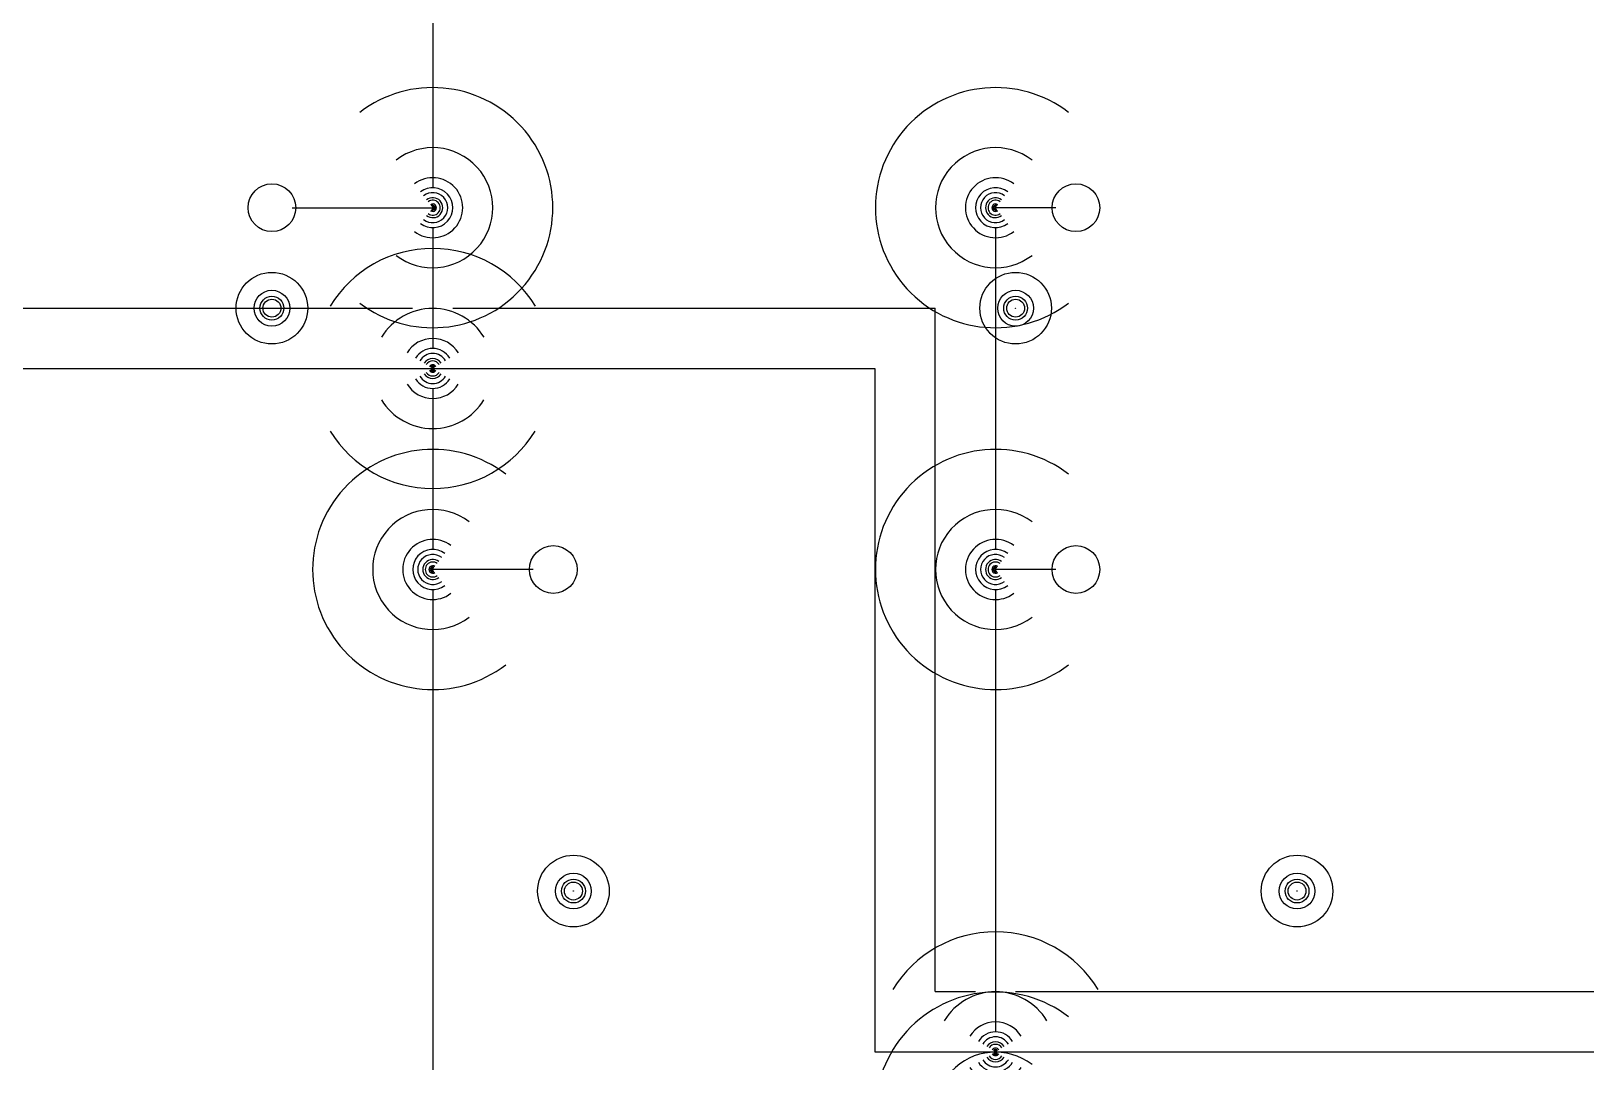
# Model space of a CAD drawing. Extents: x -17670 to 21732, y -105 to 1153.
# Drawn here: x -1451.9 to -1142.5, y 169.7 to 374.9 of the extents above; entities that cross this region are included whole.
import ezdxf

# ---------------------------------------------------------------- set-up
doc = ezdxf.new("R2010")
doc.units = 0
doc.header["$LTSCALE"] = 48
doc.header["$MEASUREMENT"] = 0
for name, color, linetype in [('F-FP-N', 2, 'Continuous'), ('F-SPRK-HEAD-N', 2, 'Continuous'), ('F-SPRK-HEAD-N @ 1 (1)', 2, 'Continuous'), ('F-SPRK-HEAD-N @ 1 (2)', 2, 'Continuous'), ('F-SPRK-HEAD-N @ 128', 2, 'Continuous'), ('F-SPRK-HEAD-N @ 192', 2, 'Continuous'), ('F-SPRK-HEAD-N @ 48', 2, 'Continuous'), ('F-SPRK-HEAD-N @ 64', 2, 'Continuous'), ('F-SPRK-HEAD-N @ 96', 2, 'Continuous'), ('F-SPRN-N', 1, 'Continuous'), ('F-SPRN-N @ 1 (1)', 1, 'Continuous'), ('F-SPRN-N @ 1 (2)', 1, 'Continuous'), ('F-SPRN-N @ 12', 1, 'Continuous'), ('F-SPRN-N @ 128', 1, 'Continuous'), ('F-SPRN-N @ 16', 1, 'Continuous'), ('F-SPRN-N @ 192', 1, 'Continuous'), ('F-SPRN-N @ 2', 1, 'Continuous'), ('F-SPRN-N @ 24', 1, 'Continuous'), ('F-SPRN-N @ 384', 1, 'Continuous'), ('F-SPRN-N @ 4', 1, 'Continuous'), ('F-SPRN-N @ 48', 1, 'Continuous'), ('F-SPRN-N @ 64', 1, 'Continuous'), ('F-SPRN-N @ 768', 1, 'Continuous'), ('F-SPRN-N @ 8', 1, 'Continuous'), ('F-SPRN-N @ 96', 1, 'Continuous')]:
    doc.layers.add(name, color=color, linetype=linetype)

# ---------------------------------------------------------------- blocks, each defined once
blk = doc.blocks.new('*U27')
blk.add_circle((0, 0), 0.037109375)
blk = doc.blocks.new('*U1383')
at = {"layer": 'F-SPRK-HEAD-N @ 1 (1)'}
blk.add_blockref('*U27', (-1404.000000014936, 319.7428015229925), dxfattribs=at)
at = {"layer": 'F-SPRK-HEAD-N @ 1 (2)'}
blk.add_blockref('*U27', (-1404.000000014936, 319.7428015229925), dxfattribs=at)
at = {"layer": 'F-SPRK-HEAD-N @ 128', "xscale": 128, "yscale": 128, "zscale": 128}
blk.add_blockref('*U27', (-1404.000000014936, 339.7428015229925), dxfattribs=at)
at = {"layer": 'F-SPRK-HEAD-N @ 192', "xscale": 192, "yscale": 192, "zscale": 192}
blk.add_blockref('*U27', (-1404.000000014936, 319.7428015229925), dxfattribs=at)
at = {"layer": 'F-SPRK-HEAD-N @ 48', "xscale": 48, "yscale": 48, "zscale": 48}
blk.add_blockref('*U27', (-1404.000000014936, 319.7428015229925), dxfattribs=at)
at = {"layer": 'F-SPRK-HEAD-N @ 64', "xscale": 64, "yscale": 64, "zscale": 64}
blk.add_blockref('*U27', (-1404.000000014936, 319.7428015229925), dxfattribs=at)
at = {"layer": 'F-SPRK-HEAD-N @ 96', "xscale": 96, "yscale": 96, "zscale": 96}
blk.add_blockref('*U27', (-1404.000000014936, 319.7428015229925), dxfattribs=at)
blk = doc.blocks.new('*U1522')
at = {"layer": 'F-SPRK-HEAD-N @ 1 (1)'}
blk.add_blockref('*U27', (-1256.000000014936, 319.7428015229925), dxfattribs=at)
at = {"layer": 'F-SPRK-HEAD-N @ 1 (2)'}
blk.add_blockref('*U27', (-1256.000000014936, 319.7428015229925), dxfattribs=at)
at = {"layer": 'F-SPRK-HEAD-N @ 128', "xscale": 128, "yscale": 128, "zscale": 128}
blk.add_blockref('*U27', (-1244.000000014936, 339.7428015229925), dxfattribs=at)
at = {"layer": 'F-SPRK-HEAD-N @ 192', "xscale": 192, "yscale": 192, "zscale": 192}
blk.add_blockref('*U27', (-1256.000000014936, 319.7428015229925), dxfattribs=at)
at = {"layer": 'F-SPRK-HEAD-N @ 48', "xscale": 48, "yscale": 48, "zscale": 48}
blk.add_blockref('*U27', (-1256.000000014936, 319.7428015229925), dxfattribs=at)
at = {"layer": 'F-SPRK-HEAD-N @ 64', "xscale": 64, "yscale": 64, "zscale": 64}
blk.add_blockref('*U27', (-1256.000000014936, 319.7428015229925), dxfattribs=at)
at = {"layer": 'F-SPRK-HEAD-N @ 96', "xscale": 96, "yscale": 96, "zscale": 96}
blk.add_blockref('*U27', (-1256.000000014936, 319.7428015229925), dxfattribs=at)
blk = doc.blocks.new('*U1523')
at = {"layer": 'F-SPRK-HEAD-N @ 1 (1)'}
blk.add_blockref('*U27', (-1344.000000014936, 203.7428015229925), dxfattribs=at)
at = {"layer": 'F-SPRK-HEAD-N @ 1 (2)'}
blk.add_blockref('*U27', (-1344.000000014936, 203.7428015229925), dxfattribs=at)
at = {"layer": 'F-SPRK-HEAD-N @ 128', "xscale": 128, "yscale": 128, "zscale": 128}
blk.add_blockref('*U27', (-1492.000000014936, 267.7428015229925), dxfattribs=at)
at = {"layer": 'F-SPRK-HEAD-N @ 192', "xscale": 192, "yscale": 192, "zscale": 192}
blk.add_blockref('*U27', (-1344.000000014936, 203.7428015229925), dxfattribs=at)
at = {"layer": 'F-SPRK-HEAD-N @ 48', "xscale": 48, "yscale": 48, "zscale": 48}
blk.add_blockref('*U27', (-1344.000000014936, 203.7428015229925), dxfattribs=at)
at = {"layer": 'F-SPRK-HEAD-N @ 64', "xscale": 64, "yscale": 64, "zscale": 64}
blk.add_blockref('*U27', (-1344.000000014936, 203.7428015229925), dxfattribs=at)
at = {"layer": 'F-SPRK-HEAD-N @ 96', "xscale": 96, "yscale": 96, "zscale": 96}
blk.add_blockref('*U27', (-1344.000000014936, 203.7428015229925), dxfattribs=at)
blk = doc.blocks.new('*U1525')
at = {"layer": 'F-SPRK-HEAD-N @ 1 (1)'}
blk.add_blockref('*U27', (-1200.000000014936, 203.7428015229925), dxfattribs=at)
at = {"layer": 'F-SPRK-HEAD-N @ 1 (2)'}
blk.add_blockref('*U27', (-1200.000000014936, 203.7428015229925), dxfattribs=at)
at = {"layer": 'F-SPRK-HEAD-N @ 128', "xscale": 128, "yscale": 128, "zscale": 128}
blk.add_blockref('*U27', (-1348.000000014936, 267.7428015229925), dxfattribs=at)
at = {"layer": 'F-SPRK-HEAD-N @ 192', "xscale": 192, "yscale": 192, "zscale": 192}
blk.add_blockref('*U27', (-1200.000000014936, 203.7428015229925), dxfattribs=at)
at = {"layer": 'F-SPRK-HEAD-N @ 48', "xscale": 48, "yscale": 48, "zscale": 48}
blk.add_blockref('*U27', (-1200.000000014936, 203.7428015229925), dxfattribs=at)
at = {"layer": 'F-SPRK-HEAD-N @ 64', "xscale": 64, "yscale": 64, "zscale": 64}
blk.add_blockref('*U27', (-1200.000000014936, 203.7428015229925), dxfattribs=at)
at = {"layer": 'F-SPRK-HEAD-N @ 96', "xscale": 96, "yscale": 96, "zscale": 96}
blk.add_blockref('*U27', (-1200.000000014936, 203.7428015229925), dxfattribs=at)
blk = doc.blocks.new('*U1526')
at = {"layer": 'F-SPRK-HEAD-N @ 1 (1)'}
blk.add_blockref('*U27', (-1096.000000014936, 203.7428015229925), dxfattribs=at)
at = {"layer": 'F-SPRK-HEAD-N @ 1 (2)'}
blk.add_blockref('*U27', (-1096.000000014936, 203.7428015229925), dxfattribs=at)
at = {"layer": 'F-SPRK-HEAD-N @ 128', "xscale": 128, "yscale": 128, "zscale": 128}
blk.add_blockref('*U27', (-1244.000000014936, 267.7428015229925), dxfattribs=at)
at = {"layer": 'F-SPRK-HEAD-N @ 192', "xscale": 192, "yscale": 192, "zscale": 192}
blk.add_blockref('*U27', (-1096.000000014936, 203.7428015229925), dxfattribs=at)
at = {"layer": 'F-SPRK-HEAD-N @ 48', "xscale": 48, "yscale": 48, "zscale": 48}
blk.add_blockref('*U27', (-1096.000000014936, 203.7428015229925), dxfattribs=at)
at = {"layer": 'F-SPRK-HEAD-N @ 64', "xscale": 64, "yscale": 64, "zscale": 64}
blk.add_blockref('*U27', (-1096.000000014936, 203.7428015229925), dxfattribs=at)
at = {"layer": 'F-SPRK-HEAD-N @ 96', "xscale": 96, "yscale": 96, "zscale": 96}
blk.add_blockref('*U27', (-1096.000000014936, 203.7428015229925), dxfattribs=at)
blk = doc.blocks.new('*U12')
at = {"linetype": 'Continuous'}
blk.add_arc((0, 0), 0.03111555437015312, 232.5669694738212, 127.4330305261797, dxfattribs=at)
blk = doc.blocks.new('*U1548')
at = {"layer": 'F-SPRN-N @ 1 (1)', "rotation": 180}
blk.add_blockref('*U12', (-1260.000000014936, 339.7428015229925), dxfattribs=at)
at = {"layer": 'F-SPRN-N @ 1 (2)', "rotation": 180}
blk.add_blockref('*U12', (-1260.000000014936, 339.7428015229925), dxfattribs=at)
at = {"layer": 'F-SPRN-N @ 12', "xscale": 12, "yscale": 12, "zscale": 12, "rotation": 180}
blk.add_blockref('*U12', (-1260.000000014936, 339.7428015229925), dxfattribs=at)
at = {"layer": 'F-SPRN-N @ 128', "xscale": 128, "yscale": 128, "zscale": 128, "rotation": 180}
blk.add_blockref('*U12', (-1260.000000014936, 339.7428015229925), dxfattribs=at)
at = {"layer": 'F-SPRN-N @ 16', "xscale": 16, "yscale": 16, "zscale": 16, "rotation": 180}
blk.add_blockref('*U12', (-1260.000000014936, 339.7428015229925), dxfattribs=at)
at = {"layer": 'F-SPRN-N @ 192', "xscale": 192, "yscale": 192, "zscale": 192, "rotation": 180}
blk.add_blockref('*U12', (-1260.000000014936, 339.7428015229925), dxfattribs=at)
at = {"layer": 'F-SPRN-N @ 2', "xscale": 2, "yscale": 2, "zscale": 2, "rotation": 180}
blk.add_blockref('*U12', (-1260.000000014936, 339.7428015229925), dxfattribs=at)
at = {"layer": 'F-SPRN-N @ 24', "xscale": 24, "yscale": 24, "zscale": 24, "rotation": 180}
blk.add_blockref('*U12', (-1260.000000014936, 339.7428015229925), dxfattribs=at)
at = {"layer": 'F-SPRN-N @ 384', "xscale": 384, "yscale": 384, "zscale": 384, "rotation": 180}
blk.add_blockref('*U12', (-1260.000000014936, 339.7428015229925), dxfattribs=at)
at = {"layer": 'F-SPRN-N @ 4', "xscale": 4, "yscale": 4, "zscale": 4, "rotation": 180}
blk.add_blockref('*U12', (-1260.000000014936, 339.7428015229925), dxfattribs=at)
at = {"layer": 'F-SPRN-N @ 48', "xscale": 48, "yscale": 48, "zscale": 48, "rotation": 180}
blk.add_blockref('*U12', (-1260.000000014936, 339.7428015229925), dxfattribs=at)
at = {"layer": 'F-SPRN-N @ 64', "xscale": 64, "yscale": 64, "zscale": 64, "rotation": 180}
blk.add_blockref('*U12', (-1260.000000014936, 339.7428015229925), dxfattribs=at)
at = {"layer": 'F-SPRN-N @ 768', "xscale": 768, "yscale": 768, "zscale": 768, "rotation": 180}
blk.add_blockref('*U12', (-1260.000000014936, 339.7428015229925), dxfattribs=at)
at = {"layer": 'F-SPRN-N @ 8', "xscale": 8, "yscale": 8, "zscale": 8, "rotation": 180}
blk.add_blockref('*U12', (-1260.000000014936, 339.7428015229925), dxfattribs=at)
at = {"layer": 'F-SPRN-N @ 96', "xscale": 96, "yscale": 96, "zscale": 96, "rotation": 180}
blk.add_blockref('*U12', (-1260.000000014936, 339.7428015229925), dxfattribs=at)
blk = doc.blocks.new('*U1549')
at = {"layer": 'F-SPRN-N @ 1 (1)', "rotation": 180}
blk.add_blockref('*U12', (-1260.000000014936, 267.7428015229925), dxfattribs=at)
at = {"layer": 'F-SPRN-N @ 1 (2)', "rotation": 180}
blk.add_blockref('*U12', (-1260.000000014936, 267.7428015229925), dxfattribs=at)
at = {"layer": 'F-SPRN-N @ 12', "xscale": 12, "yscale": 12, "zscale": 12, "rotation": 180}
blk.add_blockref('*U12', (-1260.000000014936, 267.7428015229925), dxfattribs=at)
at = {"layer": 'F-SPRN-N @ 128', "xscale": 128, "yscale": 128, "zscale": 128, "rotation": 180}
blk.add_blockref('*U12', (-1260.000000014936, 267.7428015229925), dxfattribs=at)
at = {"layer": 'F-SPRN-N @ 16', "xscale": 16, "yscale": 16, "zscale": 16, "rotation": 180}
blk.add_blockref('*U12', (-1260.000000014936, 267.7428015229925), dxfattribs=at)
at = {"layer": 'F-SPRN-N @ 192', "xscale": 192, "yscale": 192, "zscale": 192, "rotation": 180}
blk.add_blockref('*U12', (-1260.000000014936, 267.7428015229925), dxfattribs=at)
at = {"layer": 'F-SPRN-N @ 2', "xscale": 2, "yscale": 2, "zscale": 2, "rotation": 180}
blk.add_blockref('*U12', (-1260.000000014936, 267.7428015229925), dxfattribs=at)
at = {"layer": 'F-SPRN-N @ 24', "xscale": 24, "yscale": 24, "zscale": 24, "rotation": 180}
blk.add_blockref('*U12', (-1260.000000014936, 267.7428015229925), dxfattribs=at)
at = {"layer": 'F-SPRN-N @ 384', "xscale": 384, "yscale": 384, "zscale": 384, "rotation": 180}
blk.add_blockref('*U12', (-1260.000000014936, 267.7428015229925), dxfattribs=at)
at = {"layer": 'F-SPRN-N @ 4', "xscale": 4, "yscale": 4, "zscale": 4, "rotation": 180}
blk.add_blockref('*U12', (-1260.000000014936, 267.7428015229925), dxfattribs=at)
at = {"layer": 'F-SPRN-N @ 48', "xscale": 48, "yscale": 48, "zscale": 48, "rotation": 180}
blk.add_blockref('*U12', (-1260.000000014936, 267.7428015229925), dxfattribs=at)
at = {"layer": 'F-SPRN-N @ 64', "xscale": 64, "yscale": 64, "zscale": 64, "rotation": 180}
blk.add_blockref('*U12', (-1260.000000014936, 267.7428015229925), dxfattribs=at)
at = {"layer": 'F-SPRN-N @ 768', "xscale": 768, "yscale": 768, "zscale": 768, "rotation": 180}
blk.add_blockref('*U12', (-1260.000000014936, 267.7428015229925), dxfattribs=at)
at = {"layer": 'F-SPRN-N @ 8', "xscale": 8, "yscale": 8, "zscale": 8, "rotation": 180}
blk.add_blockref('*U12', (-1260.000000014936, 267.7428015229925), dxfattribs=at)
at = {"layer": 'F-SPRN-N @ 96', "xscale": 96, "yscale": 96, "zscale": 96, "rotation": 180}
blk.add_blockref('*U12', (-1260.000000014936, 267.7428015229925), dxfattribs=at)
blk = doc.blocks.new('*U1550')
at = {"layer": 'F-SPRN-N @ 1 (1)', "rotation": 180}
blk.add_blockref('*U12', (-1260.000000014936, 159.7428015229925), dxfattribs=at)
at = {"layer": 'F-SPRN-N @ 1 (2)', "rotation": 180}
blk.add_blockref('*U12', (-1260.000000014936, 159.7428015229925), dxfattribs=at)
at = {"layer": 'F-SPRN-N @ 12', "xscale": 12, "yscale": 12, "zscale": 12, "rotation": 180}
blk.add_blockref('*U12', (-1260.000000014936, 159.7428015229925), dxfattribs=at)
at = {"layer": 'F-SPRN-N @ 128', "xscale": 128, "yscale": 128, "zscale": 128, "rotation": 180}
blk.add_blockref('*U12', (-1260.000000014936, 159.7428015229925), dxfattribs=at)
at = {"layer": 'F-SPRN-N @ 16', "xscale": 16, "yscale": 16, "zscale": 16, "rotation": 180}
blk.add_blockref('*U12', (-1260.000000014936, 159.7428015229925), dxfattribs=at)
at = {"layer": 'F-SPRN-N @ 192', "xscale": 192, "yscale": 192, "zscale": 192, "rotation": 180}
blk.add_blockref('*U12', (-1260.000000014936, 159.7428015229925), dxfattribs=at)
at = {"layer": 'F-SPRN-N @ 2', "xscale": 2, "yscale": 2, "zscale": 2, "rotation": 180}
blk.add_blockref('*U12', (-1260.000000014936, 159.7428015229925), dxfattribs=at)
at = {"layer": 'F-SPRN-N @ 24', "xscale": 24, "yscale": 24, "zscale": 24, "rotation": 180}
blk.add_blockref('*U12', (-1260.000000014936, 159.7428015229925), dxfattribs=at)
at = {"layer": 'F-SPRN-N @ 384', "xscale": 384, "yscale": 384, "zscale": 384, "rotation": 180}
blk.add_blockref('*U12', (-1260.000000014936, 159.7428015229925), dxfattribs=at)
at = {"layer": 'F-SPRN-N @ 4', "xscale": 4, "yscale": 4, "zscale": 4, "rotation": 180}
blk.add_blockref('*U12', (-1260.000000014936, 159.7428015229925), dxfattribs=at)
at = {"layer": 'F-SPRN-N @ 48', "xscale": 48, "yscale": 48, "zscale": 48, "rotation": 180}
blk.add_blockref('*U12', (-1260.000000014936, 159.7428015229925), dxfattribs=at)
at = {"layer": 'F-SPRN-N @ 64', "xscale": 64, "yscale": 64, "zscale": 64, "rotation": 180}
blk.add_blockref('*U12', (-1260.000000014936, 159.7428015229925), dxfattribs=at)
at = {"layer": 'F-SPRN-N @ 768', "xscale": 768, "yscale": 768, "zscale": 768, "rotation": 180}
blk.add_blockref('*U12', (-1260.000000014936, 159.7428015229925), dxfattribs=at)
at = {"layer": 'F-SPRN-N @ 8', "xscale": 8, "yscale": 8, "zscale": 8, "rotation": 180}
blk.add_blockref('*U12', (-1260.000000014936, 159.7428015229925), dxfattribs=at)
at = {"layer": 'F-SPRN-N @ 96', "xscale": 96, "yscale": 96, "zscale": 96, "rotation": 180}
blk.add_blockref('*U12', (-1260.000000014936, 159.7428015229925), dxfattribs=at)
blk = doc.blocks.new('*U40')
for start, end in [(121.274325396742, 238.7256746032579), (301.4341766631704, 58.56582333682955)]:
    blk.add_arc((0, 0), 0.03111555437015312, start, end)
blk = doc.blocks.new('*U1552')
at = {"layer": 'F-SPRN-N @ 1 (1)', "rotation": 270}
blk.add_blockref('*U40', (-1260.000000014936, 171.7428015229925), dxfattribs=at)
at = {"layer": 'F-SPRN-N @ 1 (2)', "rotation": 270}
blk.add_blockref('*U40', (-1260.000000014936, 171.7428015229925), dxfattribs=at)
at = {"layer": 'F-SPRN-N @ 12', "xscale": 12, "yscale": 12, "zscale": 12, "rotation": 270}
blk.add_blockref('*U40', (-1260.000000014936, 171.7428015229925), dxfattribs=at)
at = {"layer": 'F-SPRN-N @ 128', "xscale": 128, "yscale": 128, "zscale": 128, "rotation": 270}
blk.add_blockref('*U40', (-1260.000000014936, 171.7428015229925), dxfattribs=at)
at = {"layer": 'F-SPRN-N @ 16', "xscale": 16, "yscale": 16, "zscale": 16, "rotation": 270}
blk.add_blockref('*U40', (-1260.000000014936, 171.7428015229925), dxfattribs=at)
at = {"layer": 'F-SPRN-N @ 192', "xscale": 192, "yscale": 192, "zscale": 192, "rotation": 270}
blk.add_blockref('*U40', (-1260.000000014936, 171.7428015229925), dxfattribs=at)
at = {"layer": 'F-SPRN-N @ 2', "xscale": 2, "yscale": 2, "zscale": 2, "rotation": 270}
blk.add_blockref('*U40', (-1260.000000014936, 171.7428015229925), dxfattribs=at)
at = {"layer": 'F-SPRN-N @ 24', "xscale": 24, "yscale": 24, "zscale": 24, "rotation": 270}
blk.add_blockref('*U40', (-1260.000000014936, 171.7428015229925), dxfattribs=at)
at = {"layer": 'F-SPRN-N @ 384', "xscale": 384, "yscale": 384, "zscale": 384, "rotation": 270}
blk.add_blockref('*U40', (-1260.000000014936, 171.7428015229925), dxfattribs=at)
at = {"layer": 'F-SPRN-N @ 4', "xscale": 4, "yscale": 4, "zscale": 4, "rotation": 270}
blk.add_blockref('*U40', (-1260.000000014936, 171.7428015229925), dxfattribs=at)
at = {"layer": 'F-SPRN-N @ 48', "xscale": 48, "yscale": 48, "zscale": 48, "rotation": 270}
blk.add_blockref('*U40', (-1260.000000014936, 171.7428015229925), dxfattribs=at)
at = {"layer": 'F-SPRN-N @ 64', "xscale": 64, "yscale": 64, "zscale": 64, "rotation": 270}
blk.add_blockref('*U40', (-1260.000000014936, 171.7428015229925), dxfattribs=at)
at = {"layer": 'F-SPRN-N @ 768', "xscale": 768, "yscale": 768, "zscale": 768, "rotation": 270}
blk.add_blockref('*U40', (-1260.000000014936, 171.7428015229925), dxfattribs=at)
at = {"layer": 'F-SPRN-N @ 8', "xscale": 8, "yscale": 8, "zscale": 8, "rotation": 270}
blk.add_blockref('*U40', (-1260.000000014936, 171.7428015229925), dxfattribs=at)
at = {"layer": 'F-SPRN-N @ 96', "xscale": 96, "yscale": 96, "zscale": 96, "rotation": 270}
blk.add_blockref('*U40', (-1260.000000014936, 171.7428015229925), dxfattribs=at)
blk = doc.blocks.new('*U1560')
at = {"layer": 'F-SPRN-N @ 1 (1)', "rotation": 270}
blk.add_blockref('*U40', (-1372.000000014936, 307.7428015229925), dxfattribs=at)
at = {"layer": 'F-SPRN-N @ 1 (2)', "rotation": 270}
blk.add_blockref('*U40', (-1372.000000014936, 307.7428015229925), dxfattribs=at)
at = {"layer": 'F-SPRN-N @ 12', "xscale": 12, "yscale": 12, "zscale": 12, "rotation": 270}
blk.add_blockref('*U40', (-1372.000000014936, 307.7428015229925), dxfattribs=at)
at = {"layer": 'F-SPRN-N @ 128', "xscale": 128, "yscale": 128, "zscale": 128, "rotation": 270}
blk.add_blockref('*U40', (-1372.000000014936, 307.7428015229925), dxfattribs=at)
at = {"layer": 'F-SPRN-N @ 16', "xscale": 16, "yscale": 16, "zscale": 16, "rotation": 270}
blk.add_blockref('*U40', (-1372.000000014936, 307.7428015229925), dxfattribs=at)
at = {"layer": 'F-SPRN-N @ 192', "xscale": 192, "yscale": 192, "zscale": 192, "rotation": 270}
blk.add_blockref('*U40', (-1372.000000014936, 307.7428015229925), dxfattribs=at)
at = {"layer": 'F-SPRN-N @ 2', "xscale": 2, "yscale": 2, "zscale": 2, "rotation": 270}
blk.add_blockref('*U40', (-1372.000000014936, 307.7428015229925), dxfattribs=at)
at = {"layer": 'F-SPRN-N @ 24', "xscale": 24, "yscale": 24, "zscale": 24, "rotation": 270}
blk.add_blockref('*U40', (-1372.000000014936, 307.7428015229925), dxfattribs=at)
at = {"layer": 'F-SPRN-N @ 384', "xscale": 384, "yscale": 384, "zscale": 384, "rotation": 270}
blk.add_blockref('*U40', (-1372.000000014936, 307.7428015229925), dxfattribs=at)
at = {"layer": 'F-SPRN-N @ 4', "xscale": 4, "yscale": 4, "zscale": 4, "rotation": 270}
blk.add_blockref('*U40', (-1372.000000014936, 307.7428015229925), dxfattribs=at)
at = {"layer": 'F-SPRN-N @ 48', "xscale": 48, "yscale": 48, "zscale": 48, "rotation": 270}
blk.add_blockref('*U40', (-1372.000000014936, 307.7428015229925), dxfattribs=at)
at = {"layer": 'F-SPRN-N @ 64', "xscale": 64, "yscale": 64, "zscale": 64, "rotation": 270}
blk.add_blockref('*U40', (-1372.000000014936, 307.7428015229925), dxfattribs=at)
at = {"layer": 'F-SPRN-N @ 768', "xscale": 768, "yscale": 768, "zscale": 768, "rotation": 270}
blk.add_blockref('*U40', (-1372.000000014936, 307.7428015229925), dxfattribs=at)
at = {"layer": 'F-SPRN-N @ 8', "xscale": 8, "yscale": 8, "zscale": 8, "rotation": 270}
blk.add_blockref('*U40', (-1372.000000014936, 307.7428015229925), dxfattribs=at)
at = {"layer": 'F-SPRN-N @ 96', "xscale": 96, "yscale": 96, "zscale": 96, "rotation": 270}
blk.add_blockref('*U40', (-1372.000000014936, 307.7428015229925), dxfattribs=at)
blk = doc.blocks.new('*U1561')
at = {"layer": 'F-SPRN-N @ 1 (1)'}
blk.add_blockref('*U12', (-1372.000000014936, 339.7428015229925), dxfattribs=at)
at = {"layer": 'F-SPRN-N @ 1 (2)'}
blk.add_blockref('*U12', (-1372.000000014936, 339.7428015229925), dxfattribs=at)
at = {"layer": 'F-SPRN-N @ 12', "xscale": 12, "yscale": 12, "zscale": 12}
blk.add_blockref('*U12', (-1372.000000014936, 339.7428015229925), dxfattribs=at)
at = {"layer": 'F-SPRN-N @ 128', "xscale": 128, "yscale": 128, "zscale": 128}
blk.add_blockref('*U12', (-1372.000000014936, 339.7428015229925), dxfattribs=at)
at = {"layer": 'F-SPRN-N @ 16', "xscale": 16, "yscale": 16, "zscale": 16}
blk.add_blockref('*U12', (-1372.000000014936, 339.7428015229925), dxfattribs=at)
at = {"layer": 'F-SPRN-N @ 192', "xscale": 192, "yscale": 192, "zscale": 192}
blk.add_blockref('*U12', (-1372.000000014936, 339.7428015229925), dxfattribs=at)
at = {"layer": 'F-SPRN-N @ 2', "xscale": 2, "yscale": 2, "zscale": 2}
blk.add_blockref('*U12', (-1372.000000014936, 339.7428015229925), dxfattribs=at)
at = {"layer": 'F-SPRN-N @ 24', "xscale": 24, "yscale": 24, "zscale": 24}
blk.add_blockref('*U12', (-1372.000000014936, 339.7428015229925), dxfattribs=at)
at = {"layer": 'F-SPRN-N @ 384', "xscale": 384, "yscale": 384, "zscale": 384}
blk.add_blockref('*U12', (-1372.000000014936, 339.7428015229925), dxfattribs=at)
at = {"layer": 'F-SPRN-N @ 4', "xscale": 4, "yscale": 4, "zscale": 4}
blk.add_blockref('*U12', (-1372.000000014936, 339.7428015229925), dxfattribs=at)
at = {"layer": 'F-SPRN-N @ 48', "xscale": 48, "yscale": 48, "zscale": 48}
blk.add_blockref('*U12', (-1372.000000014936, 339.7428015229925), dxfattribs=at)
at = {"layer": 'F-SPRN-N @ 64', "xscale": 64, "yscale": 64, "zscale": 64}
blk.add_blockref('*U12', (-1372.000000014936, 339.7428015229925), dxfattribs=at)
at = {"layer": 'F-SPRN-N @ 768', "xscale": 768, "yscale": 768, "zscale": 768}
blk.add_blockref('*U12', (-1372.000000014936, 339.7428015229925), dxfattribs=at)
at = {"layer": 'F-SPRN-N @ 8', "xscale": 8, "yscale": 8, "zscale": 8}
blk.add_blockref('*U12', (-1372.000000014936, 339.7428015229925), dxfattribs=at)
at = {"layer": 'F-SPRN-N @ 96', "xscale": 96, "yscale": 96, "zscale": 96}
blk.add_blockref('*U12', (-1372.000000014936, 339.7428015229925), dxfattribs=at)
blk = doc.blocks.new('*U1562')
at = {"layer": 'F-SPRN-N @ 1 (1)', "rotation": 180}
blk.add_blockref('*U12', (-1372.000000014936, 267.7428015229925), dxfattribs=at)
at = {"layer": 'F-SPRN-N @ 1 (2)', "rotation": 180}
blk.add_blockref('*U12', (-1372.000000014936, 267.7428015229925), dxfattribs=at)
at = {"layer": 'F-SPRN-N @ 12', "xscale": 12, "yscale": 12, "zscale": 12, "rotation": 180}
blk.add_blockref('*U12', (-1372.000000014936, 267.7428015229925), dxfattribs=at)
at = {"layer": 'F-SPRN-N @ 128', "xscale": 128, "yscale": 128, "zscale": 128, "rotation": 180}
blk.add_blockref('*U12', (-1372.000000014936, 267.7428015229925), dxfattribs=at)
at = {"layer": 'F-SPRN-N @ 16', "xscale": 16, "yscale": 16, "zscale": 16, "rotation": 180}
blk.add_blockref('*U12', (-1372.000000014936, 267.7428015229925), dxfattribs=at)
at = {"layer": 'F-SPRN-N @ 192', "xscale": 192, "yscale": 192, "zscale": 192, "rotation": 180}
blk.add_blockref('*U12', (-1372.000000014936, 267.7428015229925), dxfattribs=at)
at = {"layer": 'F-SPRN-N @ 2', "xscale": 2, "yscale": 2, "zscale": 2, "rotation": 180}
blk.add_blockref('*U12', (-1372.000000014936, 267.7428015229925), dxfattribs=at)
at = {"layer": 'F-SPRN-N @ 24', "xscale": 24, "yscale": 24, "zscale": 24, "rotation": 180}
blk.add_blockref('*U12', (-1372.000000014936, 267.7428015229925), dxfattribs=at)
at = {"layer": 'F-SPRN-N @ 384', "xscale": 384, "yscale": 384, "zscale": 384, "rotation": 180}
blk.add_blockref('*U12', (-1372.000000014936, 267.7428015229925), dxfattribs=at)
at = {"layer": 'F-SPRN-N @ 4', "xscale": 4, "yscale": 4, "zscale": 4, "rotation": 180}
blk.add_blockref('*U12', (-1372.000000014936, 267.7428015229925), dxfattribs=at)
at = {"layer": 'F-SPRN-N @ 48', "xscale": 48, "yscale": 48, "zscale": 48, "rotation": 180}
blk.add_blockref('*U12', (-1372.000000014936, 267.7428015229925), dxfattribs=at)
at = {"layer": 'F-SPRN-N @ 64', "xscale": 64, "yscale": 64, "zscale": 64, "rotation": 180}
blk.add_blockref('*U12', (-1372.000000014936, 267.7428015229925), dxfattribs=at)
at = {"layer": 'F-SPRN-N @ 768', "xscale": 768, "yscale": 768, "zscale": 768, "rotation": 180}
blk.add_blockref('*U12', (-1372.000000014936, 267.7428015229925), dxfattribs=at)
at = {"layer": 'F-SPRN-N @ 8', "xscale": 8, "yscale": 8, "zscale": 8, "rotation": 180}
blk.add_blockref('*U12', (-1372.000000014936, 267.7428015229925), dxfattribs=at)
at = {"layer": 'F-SPRN-N @ 96', "xscale": 96, "yscale": 96, "zscale": 96, "rotation": 180}
blk.add_blockref('*U12', (-1372.000000014936, 267.7428015229925), dxfattribs=at)

msp = doc.modelspace()

# ---------------------------------------------------------------- linework, layer by layer
at = {"layer": 'F-FP-N'}
for p, q in [((-1648.000000014936, 319.7428015229925), (-1376.000000014936, 319.7428015229925)), ((-1368.000000014936, 319.7428015229925), (-1272.000000014936, 319.7428015229925)), ((-1272.000000014936, 183.7428015229925), (-1272.000000014936, 319.7428015229925)), ((-1272.000000014936, 183.7428015229925), (-1264.000000014936, 183.7428015229925)), ((-1256.000000014935, 183.7428015229925), (-1112.000000014936, 183.7428015229925))]:
    msp.add_line(p, q, dxfattribs=at)
at = {"layer": 'F-SPRN-N'}
for p, q in [((-1372.000000014936, 539.7428015229925), (-1372.000000014936, 343.7428015229925)), ((-1400.000000014936, 339.7428015229925), (-1372.000000014936, 339.7428015229925)), ((-1248.000000014936, 339.7428015229925), (-1260.000000014936, 339.7428015229925)), ((-1372.000000014936, 335.7428015229925), (-1372.000000014936, 311.7428015229925)), ((-1260.000000014936, 335.7428015229925), (-1260.000000014936, 271.7428015229925)), ((-1648.000000014936, 307.7428015229925), (-1284.000000014936, 307.7428015229925)), ((-1284.000000014936, 307.7428015229925), (-1284.000000014936, 171.7428015229925)), ((-1372.000000014936, 303.7428015229925), (-1372.000000014936, 271.7428015229925)), ((-1352.000000014936, 267.7428015229925), (-1372.000000014936, 267.7428015229925)), ((-1248.000000014936, 267.7428015229925), (-1260.000000014936, 267.7428015229925)), ((-1372.000000014936, 263.7428015229925), (-1372.000000014936, 127.7428015229925)), ((-1260.000000014936, 263.7428015229925), (-1260.000000014936, 175.7428015229925)), ((-1284.000000014936, 171.7428015229925), (-1112.000000014936, 171.7428015229925))]:
    msp.add_line(p, q, dxfattribs=at)

# ---------------------------------------------------------------- block references
at = {"layer": 'F-SPRK-HEAD-N'}
for name in ['*U1383', '*U1522', '*U1523', '*U1525', '*U1526']:
    msp.add_blockref(name, (0, 0), dxfattribs=at)
at = {"layer": 'F-SPRN-N'}
for name in ['*U1561', '*U1548', '*U1560', '*U1562', '*U1549', '*U1552', '*U1550']:
    msp.add_blockref(name, (0, 0), dxfattribs=at)

doc.saveas('drawing.dxf')
